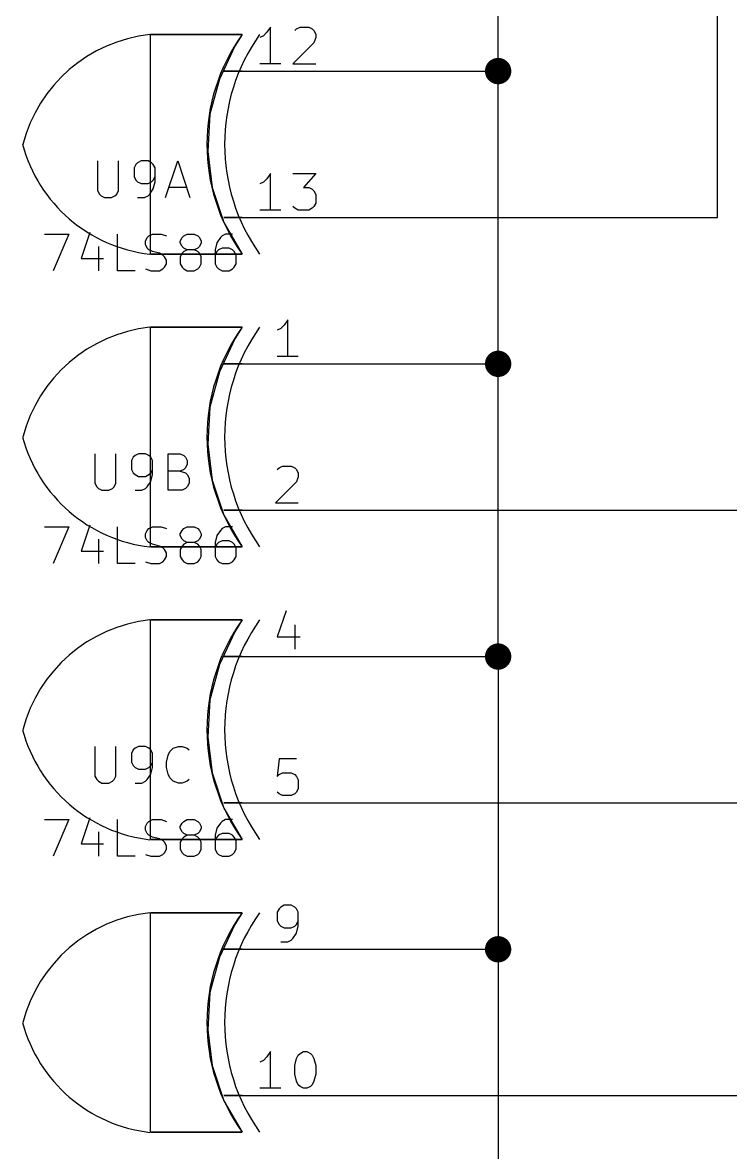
# Model space of a CAD drawing. Extents: x 0.4 to 11.3, y -7.9 to -0.4.
# Drawn here: x 8.65 to 9.617, y -4.628 to -3.084 of the extents above; entities that cross this region are included whole.
import ezdxf

# ---------------------------------------------------------------- set-up
doc = ezdxf.new("R2010")
doc.units = 0
doc.header["$MEASUREMENT"] = 0
for name, color, linetype in [('CYAN2', 4, 'CONTINUOUS'), ('GREEN3', 91, 'CONTINUOUS'), ('LYELLOW', 51, 'CONTINUOUS'), ('RED2', 1, 'CONTINUOUS'), ('RED3', 11, 'CONTINUOUS')]:
    doc.layers.add(name, color=color, linetype=linetype)

msp = doc.modelspace()

# ---------------------------------------------------------------- linework, layer by layer
at = {"layer": 'CYAN2', "linetype": 'CONTINUOUS'}
for p, q in [((8.7525, -3.2728), (8.7525, -3.3133)), ((8.7525, -3.2728), (8.7525, -3.3133)), ((8.781, -3.3133), (8.781, -3.2728)), ((8.781, -3.3133), (8.781, -3.2728)), ((8.812, -3.2728), (8.8072, -3.2752)), ((8.812, -3.2728), (8.8072, -3.2752)), ((8.8215, -3.2728), (8.812, -3.2728)), ((8.8215, -3.2728), (8.812, -3.2728)), ((8.8263, -3.2752), (8.8215, -3.2728)), ((8.8263, -3.2752), (8.8215, -3.2728)), ((8.8453, -3.3228), (8.862, -3.2728)), ((8.8453, -3.3228), (8.862, -3.2728)), ((8.862, -3.2728), (8.8787, -3.3228)), ((8.862, -3.2728), (8.8787, -3.3228)), ((8.8049, -3.2776), (8.8025, -3.2823)), ((8.8049, -3.2776), (8.8025, -3.2823)), ((8.8025, -3.2823), (8.8025, -3.2942)), ((8.8025, -3.2823), (8.8025, -3.2942)), ((8.8072, -3.2752), (8.8049, -3.2776)), ((8.8072, -3.2752), (8.8049, -3.2776)), ((8.8287, -3.2776), (8.8263, -3.2752)), ((8.8287, -3.2776), (8.8263, -3.2752)), ((8.831, -3.2823), (8.8287, -3.2776)), ((8.831, -3.2823), (8.8287, -3.2776)), ((8.831, -3.3014), (8.831, -3.2823)), ((8.831, -3.3014), (8.831, -3.2823)), ((8.8025, -3.2942), (8.8049, -3.299)), ((8.8025, -3.2942), (8.8049, -3.299)), ((8.8049, -3.299), (8.8072, -3.3014)), ((8.8049, -3.299), (8.8072, -3.3014)), ((8.8072, -3.3014), (8.812, -3.3038)), ((8.8072, -3.3014), (8.812, -3.3038)), ((8.812, -3.3038), (8.8215, -3.3038)), ((8.812, -3.3038), (8.8215, -3.3038)), ((8.8215, -3.3038), (8.8263, -3.3014)), ((8.8215, -3.3038), (8.8263, -3.3014)), ((8.8263, -3.3014), (8.8287, -3.299)), ((8.8263, -3.3014), (8.8287, -3.299)), ((8.8287, -3.299), (8.831, -3.2942)), ((8.8287, -3.299), (8.831, -3.2942)), ((8.8287, -3.3109), (8.831, -3.3014)), ((8.8287, -3.3109), (8.831, -3.3014)), ((8.7525, -3.3133), (8.7549, -3.318)), ((8.7525, -3.3133), (8.7549, -3.318)), ((8.7549, -3.318), (8.7572, -3.3204)), ((8.7549, -3.318), (8.7572, -3.3204)), ((8.7763, -3.3204), (8.7787, -3.318)), ((8.7763, -3.3204), (8.7787, -3.318)), ((8.7787, -3.318), (8.781, -3.3133)), ((8.7787, -3.318), (8.781, -3.3133)), ((8.8215, -3.3204), (8.8239, -3.318)), ((8.8215, -3.3204), (8.8239, -3.318)), ((8.8239, -3.318), (8.8287, -3.3109)), ((8.8239, -3.318), (8.8287, -3.3109)), ((8.8501, -3.3085), (8.8739, -3.3085)), ((8.8501, -3.3085), (8.8739, -3.3085)), ((8.7572, -3.3204), (8.762, -3.3228)), ((8.7572, -3.3204), (8.762, -3.3228)), ((8.762, -3.3228), (8.7715, -3.3228)), ((8.762, -3.3228), (8.7715, -3.3228)), ((8.7715, -3.3228), (8.7763, -3.3204)), ((8.7715, -3.3228), (8.7763, -3.3204)), ((8.8072, -3.3228), (8.8168, -3.3228)), ((8.8072, -3.3228), (8.8168, -3.3228)), ((8.8168, -3.3228), (8.8215, -3.3204)), ((8.8168, -3.3228), (8.8215, -3.3204)), ((8.6799, -3.3728), (8.7132, -3.3728)), ((8.6799, -3.3728), (8.7132, -3.3728)), ((8.7132, -3.3728), (8.6918, -3.4228)), ((8.7132, -3.3728), (8.6918, -3.4228)), ((8.7418, -3.3704), (8.7299, -3.4061)), ((8.7418, -3.3704), (8.7299, -3.4061)), ((8.7799, -3.4228), (8.7799, -3.3728)), ((8.7799, -3.4228), (8.7799, -3.3728)), ((8.818, -3.3823), (8.8203, -3.3776)), ((8.818, -3.3823), (8.8203, -3.3776)), ((8.8203, -3.3776), (8.8227, -3.3752)), ((8.8203, -3.3776), (8.8227, -3.3752)), ((8.8227, -3.3752), (8.8275, -3.3728)), ((8.8227, -3.3752), (8.8275, -3.3728)), ((8.8275, -3.3728), (8.8394, -3.3728)), ((8.8275, -3.3728), (8.8394, -3.3728)), ((8.8394, -3.3728), (8.8465, -3.3752)), ((8.8394, -3.3728), (8.8465, -3.3752)), ((8.8656, -3.3823), (8.8679, -3.3776)), ((8.8656, -3.3823), (8.8679, -3.3776)), ((8.8679, -3.3776), (8.8703, -3.3752)), ((8.8679, -3.3776), (8.8703, -3.3752)), ((8.8703, -3.3752), (8.8751, -3.3728)), ((8.8703, -3.3752), (8.8751, -3.3728)), ((8.8751, -3.3728), (8.8846, -3.3728)), ((8.8751, -3.3728), (8.8846, -3.3728)), ((8.8846, -3.3728), (8.8894, -3.3752)), ((8.8846, -3.3728), (8.8894, -3.3752)), ((8.8894, -3.3752), (8.8918, -3.3776)), ((8.8894, -3.3752), (8.8918, -3.3776)), ((8.8918, -3.3776), (8.8941, -3.3823)), ((8.8918, -3.3776), (8.8941, -3.3823)), ((8.9203, -3.3776), (8.9156, -3.3847)), ((8.9203, -3.3776), (8.9156, -3.3847)), ((8.9227, -3.3752), (8.9203, -3.3776)), ((8.9227, -3.3752), (8.9203, -3.3776)), ((8.9275, -3.3728), (8.9227, -3.3752)), ((8.9275, -3.3728), (8.9227, -3.3752)), ((8.937, -3.3728), (8.9275, -3.3728)), ((8.937, -3.3728), (8.9275, -3.3728)), ((8.7537, -3.3895), (8.7537, -3.4228)), ((8.7537, -3.3895), (8.7537, -3.4228)), ((8.818, -3.3871), (8.818, -3.3823)), ((8.818, -3.3871), (8.818, -3.3823)), ((8.8203, -3.3919), (8.818, -3.3871)), ((8.8203, -3.3919), (8.818, -3.3871)), ((8.8227, -3.3942), (8.8203, -3.3919)), ((8.8227, -3.3942), (8.8203, -3.3919)), ((8.8275, -3.3966), (8.8227, -3.3942)), ((8.8275, -3.3966), (8.8227, -3.3942)), ((8.8656, -3.3847), (8.8656, -3.3823)), ((8.8656, -3.3847), (8.8656, -3.3823)), ((8.8679, -3.3895), (8.8656, -3.3847)), ((8.8679, -3.3895), (8.8656, -3.3847)), ((8.8703, -3.3919), (8.8679, -3.3895)), ((8.8703, -3.3919), (8.8679, -3.3895)), ((8.8751, -3.3942), (8.8703, -3.3919)), ((8.8751, -3.3942), (8.8703, -3.3919)), ((8.8751, -3.3942), (8.8703, -3.3966)), ((8.8751, -3.3942), (8.8703, -3.3966)), ((8.8846, -3.3942), (8.8751, -3.3942)), ((8.8846, -3.3942), (8.8751, -3.3942)), ((8.8894, -3.3919), (8.8846, -3.3942)), ((8.8894, -3.3919), (8.8846, -3.3942)), ((8.8894, -3.3966), (8.8846, -3.3942)), ((8.8894, -3.3966), (8.8846, -3.3942)), ((8.8918, -3.3895), (8.8894, -3.3919)), ((8.8918, -3.3895), (8.8894, -3.3919)), ((8.8941, -3.3847), (8.8918, -3.3895)), ((8.8941, -3.3847), (8.8918, -3.3895)), ((8.8941, -3.3823), (8.8941, -3.3847)), ((8.8941, -3.3823), (8.8941, -3.3847)), ((8.9156, -3.3847), (8.9132, -3.3942)), ((8.9156, -3.3847), (8.9132, -3.3942)), ((8.9132, -3.3942), (8.9132, -3.4133)), ((8.9132, -3.3942), (8.9132, -3.4133)), ((8.9179, -3.3942), (8.9156, -3.3966)), ((8.9179, -3.3942), (8.9156, -3.3966)), ((8.9227, -3.3919), (8.9179, -3.3942)), ((8.9227, -3.3919), (8.9179, -3.3942)), ((8.9322, -3.3919), (8.9227, -3.3919)), ((8.9322, -3.3919), (8.9227, -3.3919)), ((8.937, -3.3942), (8.9322, -3.3919)), ((8.937, -3.3942), (8.9322, -3.3919)), ((8.9394, -3.3966), (8.937, -3.3942)), ((8.9394, -3.3966), (8.937, -3.3942)), ((8.7299, -3.4061), (8.7608, -3.4061)), ((8.7299, -3.4061), (8.7608, -3.4061)), ((8.837, -3.399), (8.8275, -3.3966)), ((8.837, -3.399), (8.8275, -3.3966)), ((8.8418, -3.4014), (8.837, -3.399)), ((8.8418, -3.4014), (8.837, -3.399)), ((8.8441, -3.4038), (8.8418, -3.4014)), ((8.8441, -3.4038), (8.8418, -3.4014)), ((8.8465, -3.4085), (8.8441, -3.4038)), ((8.8465, -3.4085), (8.8441, -3.4038)), ((8.8465, -3.4133), (8.8465, -3.4085)), ((8.8465, -3.4133), (8.8465, -3.4085)), ((8.8679, -3.399), (8.8656, -3.4038)), ((8.8679, -3.399), (8.8656, -3.4038)), ((8.8656, -3.4038), (8.8656, -3.4133)), ((8.8656, -3.4038), (8.8656, -3.4133)), ((8.8703, -3.3966), (8.8679, -3.399)), ((8.8703, -3.3966), (8.8679, -3.399)), ((8.8918, -3.399), (8.8894, -3.3966)), ((8.8918, -3.399), (8.8894, -3.3966)), ((8.8941, -3.4038), (8.8918, -3.399)), ((8.8941, -3.4038), (8.8918, -3.399)), ((8.8941, -3.4133), (8.8941, -3.4038)), ((8.8941, -3.4133), (8.8941, -3.4038)), ((8.9156, -3.3966), (8.9132, -3.4014)), ((8.9156, -3.3966), (8.9132, -3.4014)), ((8.9418, -3.4014), (8.9394, -3.3966)), ((8.9418, -3.4014), (8.9394, -3.3966)), ((8.9418, -3.4133), (8.9418, -3.4014)), ((8.9418, -3.4133), (8.9418, -3.4014)), ((8.8037, -3.4228), (8.7799, -3.4228)), ((8.8037, -3.4228), (8.7799, -3.4228)), ((8.818, -3.4204), (8.8251, -3.4228)), ((8.818, -3.4204), (8.8251, -3.4228)), ((8.8251, -3.4228), (8.837, -3.4228)), ((8.8251, -3.4228), (8.837, -3.4228)), ((8.837, -3.4228), (8.8418, -3.4204)), ((8.837, -3.4228), (8.8418, -3.4204)), ((8.8418, -3.4204), (8.8441, -3.418)), ((8.8418, -3.4204), (8.8441, -3.418)), ((8.8441, -3.418), (8.8465, -3.4133)), ((8.8441, -3.418), (8.8465, -3.4133)), ((8.8656, -3.4133), (8.8679, -3.418)), ((8.8656, -3.4133), (8.8679, -3.418)), ((8.8679, -3.418), (8.8703, -3.4204)), ((8.8679, -3.418), (8.8703, -3.4204)), ((8.8703, -3.4204), (8.8751, -3.4228)), ((8.8703, -3.4204), (8.8751, -3.4228)), ((8.8751, -3.4228), (8.8846, -3.4228)), ((8.8751, -3.4228), (8.8846, -3.4228)), ((8.8846, -3.4228), (8.8894, -3.4204)), ((8.8846, -3.4228), (8.8894, -3.4204)), ((8.8894, -3.4204), (8.8918, -3.418)), ((8.8894, -3.4204), (8.8918, -3.418)), ((8.8918, -3.418), (8.8941, -3.4133)), ((8.8918, -3.418), (8.8941, -3.4133)), ((8.9132, -3.4133), (8.9156, -3.418)), ((8.9132, -3.4133), (8.9156, -3.418)), ((8.9156, -3.418), (8.9179, -3.4204)), ((8.9156, -3.418), (8.9179, -3.4204)), ((8.9179, -3.4204), (8.9227, -3.4228)), ((8.9179, -3.4204), (8.9227, -3.4228)), ((8.9227, -3.4228), (8.9322, -3.4228)), ((8.9227, -3.4228), (8.9322, -3.4228)), ((8.9322, -3.4228), (8.937, -3.4204)), ((8.9322, -3.4228), (8.937, -3.4204)), ((8.937, -3.4204), (8.9394, -3.418)), ((8.937, -3.4204), (8.9394, -3.418)), ((8.9394, -3.418), (8.9418, -3.4133)), ((8.9394, -3.418), (8.9418, -3.4133)), ((8.7489, -3.6728), (8.7489, -3.7133)), ((8.7489, -3.6728), (8.7489, -3.7133)), ((8.7775, -3.7133), (8.7775, -3.6728)), ((8.7775, -3.7133), (8.7775, -3.6728)), ((8.8084, -3.6728), (8.8037, -3.6752)), ((8.8084, -3.6728), (8.8037, -3.6752)), ((8.818, -3.6728), (8.8084, -3.6728)), ((8.818, -3.6728), (8.8084, -3.6728)), ((8.8227, -3.6752), (8.818, -3.6728)), ((8.8227, -3.6752), (8.818, -3.6728)), ((8.8489, -3.7228), (8.8489, -3.6728)), ((8.8489, -3.6728), (8.8656, -3.6728)), ((8.8489, -3.7228), (8.8489, -3.6728)), ((8.8489, -3.6728), (8.8656, -3.6728)), ((8.8656, -3.6728), (8.8703, -3.6752)), ((8.8656, -3.6728), (8.8703, -3.6752)), ((8.8013, -3.6776), (8.7989, -3.6823)), ((8.8013, -3.6776), (8.7989, -3.6823)), ((8.7989, -3.6823), (8.7989, -3.6942)), ((8.7989, -3.6823), (8.7989, -3.6942)), ((8.8037, -3.6752), (8.8013, -3.6776)), ((8.8037, -3.6752), (8.8013, -3.6776)), ((8.8251, -3.6776), (8.8227, -3.6752)), ((8.8251, -3.6776), (8.8227, -3.6752)), ((8.8275, -3.6823), (8.8251, -3.6776)), ((8.8275, -3.6823), (8.8251, -3.6776)), ((8.8275, -3.7014), (8.8275, -3.6823)), ((8.8275, -3.7014), (8.8275, -3.6823)), ((8.8703, -3.6752), (8.8727, -3.6776)), ((8.8703, -3.6752), (8.8727, -3.6776)), ((8.8727, -3.6776), (8.8751, -3.6823)), ((8.8727, -3.6776), (8.8751, -3.6823)), ((8.8751, -3.6871), (8.8727, -3.6919)), ((8.8751, -3.6871), (8.8727, -3.6919)), ((8.8751, -3.6823), (8.8751, -3.6871)), ((8.8751, -3.6823), (8.8751, -3.6871)), ((8.7989, -3.6942), (8.8013, -3.699)), ((8.7989, -3.6942), (8.8013, -3.699)), ((8.8013, -3.699), (8.8037, -3.7014)), ((8.8013, -3.699), (8.8037, -3.7014)), ((8.8037, -3.7014), (8.8084, -3.7038)), ((8.8037, -3.7014), (8.8084, -3.7038)), ((8.8084, -3.7038), (8.818, -3.7038)), ((8.8084, -3.7038), (8.818, -3.7038)), ((8.818, -3.7038), (8.8227, -3.7014)), ((8.818, -3.7038), (8.8227, -3.7014)), ((8.8227, -3.7014), (8.8251, -3.699)), ((8.8227, -3.7014), (8.8251, -3.699)), ((8.8251, -3.699), (8.8275, -3.6942)), ((8.8251, -3.699), (8.8275, -3.6942)), ((8.8251, -3.7109), (8.8275, -3.7014)), ((8.8251, -3.7109), (8.8275, -3.7014)), ((8.8656, -3.6966), (8.8489, -3.6966)), ((8.8656, -3.6966), (8.8489, -3.6966)), ((8.8703, -3.6942), (8.8656, -3.6966)), ((8.8703, -3.6942), (8.8656, -3.6966)), ((8.8656, -3.6966), (8.8727, -3.699)), ((8.8656, -3.6966), (8.8727, -3.699)), ((8.8727, -3.6919), (8.8703, -3.6942)), ((8.8727, -3.6919), (8.8703, -3.6942)), ((8.8727, -3.699), (8.8751, -3.7014)), ((8.8727, -3.699), (8.8751, -3.7014)), ((8.8751, -3.7014), (8.8775, -3.7061)), ((8.8751, -3.7014), (8.8775, -3.7061)), ((8.7489, -3.7133), (8.7513, -3.718)), ((8.7489, -3.7133), (8.7513, -3.718)), ((8.7513, -3.718), (8.7537, -3.7204)), ((8.7513, -3.718), (8.7537, -3.7204)), ((8.7537, -3.7204), (8.7584, -3.7228)), ((8.7537, -3.7204), (8.7584, -3.7228)), ((8.7679, -3.7228), (8.7727, -3.7204)), ((8.7679, -3.7228), (8.7727, -3.7204)), ((8.7727, -3.7204), (8.7751, -3.718)), ((8.7727, -3.7204), (8.7751, -3.718)), ((8.7751, -3.718), (8.7775, -3.7133)), ((8.7751, -3.718), (8.7775, -3.7133)), ((8.8132, -3.7228), (8.818, -3.7204)), ((8.8132, -3.7228), (8.818, -3.7204)), ((8.818, -3.7204), (8.8203, -3.718)), ((8.818, -3.7204), (8.8203, -3.718)), ((8.8203, -3.718), (8.8251, -3.7109)), ((8.8203, -3.718), (8.8251, -3.7109)), ((8.8727, -3.7204), (8.8679, -3.7228)), ((8.8727, -3.7204), (8.8679, -3.7228)), ((8.8751, -3.718), (8.8727, -3.7204)), ((8.8751, -3.718), (8.8727, -3.7204)), ((8.8775, -3.7133), (8.8751, -3.718)), ((8.8775, -3.7133), (8.8751, -3.718)), ((8.8775, -3.7061), (8.8775, -3.7133)), ((8.8775, -3.7061), (8.8775, -3.7133)), ((8.7584, -3.7228), (8.7679, -3.7228)), ((8.7584, -3.7228), (8.7679, -3.7228)), ((8.8037, -3.7228), (8.8132, -3.7228)), ((8.8037, -3.7228), (8.8132, -3.7228)), ((8.8679, -3.7228), (8.8489, -3.7228)), ((8.8679, -3.7228), (8.8489, -3.7228)), ((8.6799, -3.7728), (8.7132, -3.7728)), ((8.6799, -3.7728), (8.7132, -3.7728)), ((8.7132, -3.7728), (8.6918, -3.8228)), ((8.7132, -3.7728), (8.6918, -3.8228)), ((8.7418, -3.7704), (8.7299, -3.8061)), ((8.7418, -3.7704), (8.7299, -3.8061)), ((8.7799, -3.8228), (8.7799, -3.7728)), ((8.7799, -3.8228), (8.7799, -3.7728)), ((8.818, -3.7823), (8.8203, -3.7776)), ((8.818, -3.7823), (8.8203, -3.7776)), ((8.818, -3.7871), (8.818, -3.7823)), ((8.818, -3.7871), (8.818, -3.7823)), ((8.8203, -3.7776), (8.8227, -3.7752)), ((8.8203, -3.7776), (8.8227, -3.7752)), ((8.8227, -3.7752), (8.8275, -3.7728)), ((8.8227, -3.7752), (8.8275, -3.7728)), ((8.8275, -3.7728), (8.8394, -3.7728)), ((8.8275, -3.7728), (8.8394, -3.7728)), ((8.8394, -3.7728), (8.8465, -3.7752)), ((8.8394, -3.7728), (8.8465, -3.7752)), ((8.8656, -3.7823), (8.8679, -3.7776)), ((8.8656, -3.7823), (8.8679, -3.7776)), ((8.8656, -3.7847), (8.8656, -3.7823)), ((8.8656, -3.7847), (8.8656, -3.7823)), ((8.8679, -3.7776), (8.8703, -3.7752)), ((8.8679, -3.7776), (8.8703, -3.7752)), ((8.8703, -3.7752), (8.8751, -3.7728)), ((8.8703, -3.7752), (8.8751, -3.7728)), ((8.8751, -3.7728), (8.8846, -3.7728)), ((8.8751, -3.7728), (8.8846, -3.7728)), ((8.8846, -3.7728), (8.8894, -3.7752)), ((8.8846, -3.7728), (8.8894, -3.7752)), ((8.8894, -3.7752), (8.8918, -3.7776)), ((8.8894, -3.7752), (8.8918, -3.7776)), ((8.8918, -3.7776), (8.8941, -3.7823)), ((8.8918, -3.7776), (8.8941, -3.7823)), ((8.8941, -3.7823), (8.8941, -3.7847)), ((8.8941, -3.7823), (8.8941, -3.7847)), ((8.9203, -3.7776), (8.9156, -3.7847)), ((8.9203, -3.7776), (8.9156, -3.7847)), ((8.9227, -3.7752), (8.9203, -3.7776)), ((8.9227, -3.7752), (8.9203, -3.7776)), ((8.9275, -3.7728), (8.9227, -3.7752)), ((8.9275, -3.7728), (8.9227, -3.7752)), ((8.937, -3.7728), (8.9275, -3.7728)), ((8.937, -3.7728), (8.9275, -3.7728)), ((8.7537, -3.7895), (8.7537, -3.8228)), ((8.7537, -3.7895), (8.7537, -3.8228)), ((8.8203, -3.7919), (8.818, -3.7871)), ((8.8203, -3.7919), (8.818, -3.7871)), ((8.8227, -3.7942), (8.8203, -3.7919)), ((8.8227, -3.7942), (8.8203, -3.7919)), ((8.8275, -3.7966), (8.8227, -3.7942)), ((8.8275, -3.7966), (8.8227, -3.7942)), ((8.837, -3.799), (8.8275, -3.7966)), ((8.837, -3.799), (8.8275, -3.7966)), ((8.8679, -3.7895), (8.8656, -3.7847)), ((8.8679, -3.7895), (8.8656, -3.7847)), ((8.8703, -3.7919), (8.8679, -3.7895)), ((8.8703, -3.7919), (8.8679, -3.7895)), ((8.8703, -3.7966), (8.8679, -3.799)), ((8.8703, -3.7966), (8.8679, -3.799)), ((8.8751, -3.7942), (8.8703, -3.7919)), ((8.8751, -3.7942), (8.8703, -3.7919)), ((8.8751, -3.7942), (8.8703, -3.7966)), ((8.8751, -3.7942), (8.8703, -3.7966)), ((8.8846, -3.7942), (8.8751, -3.7942)), ((8.8846, -3.7942), (8.8751, -3.7942)), ((8.8894, -3.7919), (8.8846, -3.7942)), ((8.8894, -3.7919), (8.8846, -3.7942)), ((8.8894, -3.7966), (8.8846, -3.7942)), ((8.8894, -3.7966), (8.8846, -3.7942)), ((8.8918, -3.7895), (8.8894, -3.7919)), ((8.8918, -3.7895), (8.8894, -3.7919)), ((8.8918, -3.799), (8.8894, -3.7966)), ((8.8918, -3.799), (8.8894, -3.7966)), ((8.8941, -3.7847), (8.8918, -3.7895)), ((8.8941, -3.7847), (8.8918, -3.7895)), ((8.9156, -3.7847), (8.9132, -3.7942)), ((8.9156, -3.7847), (8.9132, -3.7942)), ((8.9132, -3.7942), (8.9132, -3.8133)), ((8.9132, -3.7942), (8.9132, -3.8133)), ((8.9156, -3.7966), (8.9132, -3.8014)), ((8.9156, -3.7966), (8.9132, -3.8014)), ((8.9179, -3.7942), (8.9156, -3.7966)), ((8.9179, -3.7942), (8.9156, -3.7966)), ((8.9227, -3.7919), (8.9179, -3.7942)), ((8.9227, -3.7919), (8.9179, -3.7942)), ((8.9322, -3.7919), (8.9227, -3.7919)), ((8.9322, -3.7919), (8.9227, -3.7919)), ((8.937, -3.7942), (8.9322, -3.7919)), ((8.937, -3.7942), (8.9322, -3.7919)), ((8.9394, -3.7966), (8.937, -3.7942)), ((8.9394, -3.7966), (8.937, -3.7942)), ((8.9418, -3.8014), (8.9394, -3.7966)), ((8.9418, -3.8014), (8.9394, -3.7966)), ((8.7299, -3.8061), (8.7608, -3.8061)), ((8.7299, -3.8061), (8.7608, -3.8061)), ((8.8418, -3.8014), (8.837, -3.799)), ((8.8418, -3.8014), (8.837, -3.799)), ((8.8441, -3.8038), (8.8418, -3.8014)), ((8.8441, -3.8038), (8.8418, -3.8014)), ((8.8465, -3.8085), (8.8441, -3.8038)), ((8.8465, -3.8085), (8.8441, -3.8038)), ((8.8441, -3.818), (8.8465, -3.8133)), ((8.8441, -3.818), (8.8465, -3.8133)), ((8.8465, -3.8133), (8.8465, -3.8085)), ((8.8465, -3.8133), (8.8465, -3.8085)), ((8.8679, -3.799), (8.8656, -3.8038)), ((8.8679, -3.799), (8.8656, -3.8038)), ((8.8656, -3.8038), (8.8656, -3.8133)), ((8.8656, -3.8038), (8.8656, -3.8133)), ((8.8656, -3.8133), (8.8679, -3.818)), ((8.8656, -3.8133), (8.8679, -3.818)), ((8.8941, -3.8038), (8.8918, -3.799)), ((8.8941, -3.8038), (8.8918, -3.799)), ((8.8918, -3.818), (8.8941, -3.8133)), ((8.8918, -3.818), (8.8941, -3.8133)), ((8.8941, -3.8133), (8.8941, -3.8038)), ((8.8941, -3.8133), (8.8941, -3.8038)), ((8.9132, -3.8133), (8.9156, -3.818)), ((8.9132, -3.8133), (8.9156, -3.818)), ((8.9394, -3.818), (8.9418, -3.8133)), ((8.9394, -3.818), (8.9418, -3.8133)), ((8.9418, -3.8133), (8.9418, -3.8014)), ((8.9418, -3.8133), (8.9418, -3.8014)), ((8.8037, -3.8228), (8.7799, -3.8228)), ((8.8037, -3.8228), (8.7799, -3.8228)), ((8.818, -3.8204), (8.8251, -3.8228)), ((8.818, -3.8204), (8.8251, -3.8228)), ((8.8251, -3.8228), (8.837, -3.8228)), ((8.8251, -3.8228), (8.837, -3.8228)), ((8.837, -3.8228), (8.8418, -3.8204)), ((8.837, -3.8228), (8.8418, -3.8204)), ((8.8418, -3.8204), (8.8441, -3.818)), ((8.8418, -3.8204), (8.8441, -3.818)), ((8.8679, -3.818), (8.8703, -3.8204)), ((8.8679, -3.818), (8.8703, -3.8204)), ((8.8703, -3.8204), (8.8751, -3.8228)), ((8.8703, -3.8204), (8.8751, -3.8228)), ((8.8751, -3.8228), (8.8846, -3.8228)), ((8.8751, -3.8228), (8.8846, -3.8228)), ((8.8846, -3.8228), (8.8894, -3.8204)), ((8.8846, -3.8228), (8.8894, -3.8204)), ((8.8894, -3.8204), (8.8918, -3.818)), ((8.8894, -3.8204), (8.8918, -3.818)), ((8.9156, -3.818), (8.9179, -3.8204)), ((8.9156, -3.818), (8.9179, -3.8204)), ((8.9179, -3.8204), (8.9227, -3.8228)), ((8.9179, -3.8204), (8.9227, -3.8228)), ((8.9227, -3.8228), (8.9322, -3.8228)), ((8.9227, -3.8228), (8.9322, -3.8228)), ((8.9322, -3.8228), (8.937, -3.8204)), ((8.9322, -3.8228), (8.937, -3.8204)), ((8.937, -3.8204), (8.9394, -3.818)), ((8.937, -3.8204), (8.9394, -3.818)), ((8.7489, -4.0728), (8.7489, -4.1133)), ((8.7489, -4.0728), (8.7489, -4.1133)), ((8.7775, -4.1133), (8.7775, -4.0728)), ((8.7775, -4.1133), (8.7775, -4.0728)), ((8.8037, -4.0752), (8.8013, -4.0776)), ((8.8037, -4.0752), (8.8013, -4.0776)), ((8.8084, -4.0728), (8.8037, -4.0752)), ((8.8084, -4.0728), (8.8037, -4.0752)), ((8.818, -4.0728), (8.8084, -4.0728)), ((8.818, -4.0728), (8.8084, -4.0728)), ((8.8227, -4.0752), (8.818, -4.0728)), ((8.8227, -4.0752), (8.818, -4.0728)), ((8.8251, -4.0776), (8.8227, -4.0752)), ((8.8251, -4.0776), (8.8227, -4.0752)), ((8.8513, -4.0799), (8.856, -4.0752)), ((8.8513, -4.0799), (8.856, -4.0752)), ((8.856, -4.0752), (8.8632, -4.0728)), ((8.856, -4.0752), (8.8632, -4.0728)), ((8.8632, -4.0728), (8.8679, -4.0728)), ((8.8632, -4.0728), (8.8679, -4.0728)), ((8.8679, -4.0728), (8.8751, -4.0752)), ((8.8679, -4.0728), (8.8751, -4.0752)), ((8.8751, -4.0752), (8.8775, -4.0776)), ((8.8751, -4.0752), (8.8775, -4.0776)), ((8.8013, -4.0776), (8.7989, -4.0823)), ((8.8013, -4.0776), (8.7989, -4.0823)), ((8.7989, -4.0823), (8.7989, -4.0942)), ((8.7989, -4.0823), (8.7989, -4.0942)), ((8.8275, -4.0823), (8.8251, -4.0776)), ((8.8275, -4.0823), (8.8251, -4.0776)), ((8.8275, -4.1014), (8.8275, -4.0823)), ((8.8275, -4.1014), (8.8275, -4.0823)), ((8.8465, -4.0942), (8.8489, -4.0847)), ((8.8465, -4.0942), (8.8489, -4.0847)), ((8.8489, -4.0847), (8.8513, -4.0799)), ((8.8489, -4.0847), (8.8513, -4.0799)), ((8.7989, -4.0942), (8.8013, -4.099)), ((8.7989, -4.0942), (8.8013, -4.099)), ((8.8013, -4.099), (8.8037, -4.1014)), ((8.8013, -4.099), (8.8037, -4.1014)), ((8.8037, -4.1014), (8.8084, -4.1038)), ((8.8037, -4.1014), (8.8084, -4.1038)), ((8.8084, -4.1038), (8.818, -4.1038)), ((8.8084, -4.1038), (8.818, -4.1038)), ((8.818, -4.1038), (8.8227, -4.1014)), ((8.818, -4.1038), (8.8227, -4.1014)), ((8.8227, -4.1014), (8.8251, -4.099)), ((8.8227, -4.1014), (8.8251, -4.099)), ((8.8251, -4.099), (8.8275, -4.0942)), ((8.8251, -4.099), (8.8275, -4.0942)), ((8.8251, -4.1109), (8.8275, -4.1014)), ((8.8251, -4.1109), (8.8275, -4.1014)), ((8.8465, -4.1014), (8.8465, -4.0942)), ((8.8465, -4.1014), (8.8465, -4.0942)), ((8.8489, -4.1109), (8.8465, -4.1014)), ((8.8489, -4.1109), (8.8465, -4.1014)), ((8.7489, -4.1133), (8.7513, -4.118)), ((8.7489, -4.1133), (8.7513, -4.118)), ((8.7513, -4.118), (8.7537, -4.1204)), ((8.7513, -4.118), (8.7537, -4.1204)), ((8.7537, -4.1204), (8.7584, -4.1228)), ((8.7537, -4.1204), (8.7584, -4.1228)), ((8.7679, -4.1228), (8.7727, -4.1204)), ((8.7679, -4.1228), (8.7727, -4.1204)), ((8.7727, -4.1204), (8.7751, -4.118)), ((8.7727, -4.1204), (8.7751, -4.118)), ((8.7751, -4.118), (8.7775, -4.1133)), ((8.7751, -4.118), (8.7775, -4.1133)), ((8.8132, -4.1228), (8.818, -4.1204)), ((8.8132, -4.1228), (8.818, -4.1204)), ((8.818, -4.1204), (8.8203, -4.118)), ((8.818, -4.1204), (8.8203, -4.118)), ((8.8203, -4.118), (8.8251, -4.1109)), ((8.8203, -4.118), (8.8251, -4.1109)), ((8.8513, -4.1157), (8.8489, -4.1109)), ((8.8513, -4.1157), (8.8489, -4.1109)), ((8.856, -4.1204), (8.8513, -4.1157)), ((8.856, -4.1204), (8.8513, -4.1157)), ((8.8632, -4.1228), (8.856, -4.1204)), ((8.8632, -4.1228), (8.856, -4.1204)), ((8.8751, -4.1204), (8.8679, -4.1228)), ((8.8751, -4.1204), (8.8679, -4.1228)), ((8.8775, -4.118), (8.8751, -4.1204)), ((8.8775, -4.118), (8.8751, -4.1204)), ((8.7584, -4.1228), (8.7679, -4.1228)), ((8.7584, -4.1228), (8.7679, -4.1228)), ((8.8037, -4.1228), (8.8132, -4.1228)), ((8.8037, -4.1228), (8.8132, -4.1228)), ((8.8679, -4.1228), (8.8632, -4.1228)), ((8.8679, -4.1228), (8.8632, -4.1228)), ((8.6799, -4.1728), (8.7132, -4.1728)), ((8.6799, -4.1728), (8.7132, -4.1728)), ((8.7132, -4.1728), (8.6918, -4.2228)), ((8.7132, -4.1728), (8.6918, -4.2228)), ((8.7418, -4.1704), (8.7299, -4.2061)), ((8.7418, -4.1704), (8.7299, -4.2061)), ((8.7799, -4.2228), (8.7799, -4.1728)), ((8.7799, -4.2228), (8.7799, -4.1728)), ((8.818, -4.1823), (8.8203, -4.1776)), ((8.818, -4.1823), (8.8203, -4.1776)), ((8.818, -4.1871), (8.818, -4.1823)), ((8.818, -4.1871), (8.818, -4.1823)), ((8.8203, -4.1776), (8.8227, -4.1752)), ((8.8203, -4.1776), (8.8227, -4.1752)), ((8.8227, -4.1752), (8.8275, -4.1728)), ((8.8227, -4.1752), (8.8275, -4.1728)), ((8.8275, -4.1728), (8.8394, -4.1728)), ((8.8275, -4.1728), (8.8394, -4.1728)), ((8.8394, -4.1728), (8.8465, -4.1752)), ((8.8394, -4.1728), (8.8465, -4.1752)), ((8.8656, -4.1823), (8.8679, -4.1776)), ((8.8656, -4.1823), (8.8679, -4.1776)), ((8.8656, -4.1847), (8.8656, -4.1823)), ((8.8656, -4.1847), (8.8656, -4.1823)), ((8.8679, -4.1776), (8.8703, -4.1752)), ((8.8679, -4.1776), (8.8703, -4.1752)), ((8.8703, -4.1752), (8.8751, -4.1728)), ((8.8703, -4.1752), (8.8751, -4.1728)), ((8.8751, -4.1728), (8.8846, -4.1728)), ((8.8751, -4.1728), (8.8846, -4.1728)), ((8.8846, -4.1728), (8.8894, -4.1752)), ((8.8846, -4.1728), (8.8894, -4.1752)), ((8.8894, -4.1752), (8.8918, -4.1776)), ((8.8894, -4.1752), (8.8918, -4.1776)), ((8.8918, -4.1776), (8.8941, -4.1823)), ((8.8918, -4.1776), (8.8941, -4.1823)), ((8.8941, -4.1823), (8.8941, -4.1847)), ((8.8941, -4.1823), (8.8941, -4.1847)), ((8.9203, -4.1776), (8.9156, -4.1847)), ((8.9203, -4.1776), (8.9156, -4.1847)), ((8.9227, -4.1752), (8.9203, -4.1776)), ((8.9227, -4.1752), (8.9203, -4.1776)), ((8.9275, -4.1728), (8.9227, -4.1752)), ((8.9275, -4.1728), (8.9227, -4.1752)), ((8.937, -4.1728), (8.9275, -4.1728)), ((8.937, -4.1728), (8.9275, -4.1728)), ((8.7537, -4.1895), (8.7537, -4.2228)), ((8.7537, -4.1895), (8.7537, -4.2228)), ((8.8203, -4.1919), (8.818, -4.1871)), ((8.8203, -4.1919), (8.818, -4.1871)), ((8.8227, -4.1942), (8.8203, -4.1919)), ((8.8227, -4.1942), (8.8203, -4.1919)), ((8.8275, -4.1966), (8.8227, -4.1942)), ((8.8275, -4.1966), (8.8227, -4.1942)), ((8.837, -4.199), (8.8275, -4.1966)), ((8.837, -4.199), (8.8275, -4.1966)), ((8.8418, -4.2014), (8.837, -4.199)), ((8.8418, -4.2014), (8.837, -4.199)), ((8.8679, -4.1895), (8.8656, -4.1847)), ((8.8679, -4.1895), (8.8656, -4.1847)), ((8.8679, -4.199), (8.8656, -4.2038)), ((8.8679, -4.199), (8.8656, -4.2038)), ((8.8703, -4.1919), (8.8679, -4.1895)), ((8.8703, -4.1919), (8.8679, -4.1895)), ((8.8703, -4.1966), (8.8679, -4.199)), ((8.8703, -4.1966), (8.8679, -4.199)), ((8.8751, -4.1942), (8.8703, -4.1919)), ((8.8751, -4.1942), (8.8703, -4.1919)), ((8.8751, -4.1942), (8.8703, -4.1966)), ((8.8751, -4.1942), (8.8703, -4.1966)), ((8.8846, -4.1942), (8.8751, -4.1942)), ((8.8846, -4.1942), (8.8751, -4.1942)), ((8.8894, -4.1919), (8.8846, -4.1942)), ((8.8894, -4.1919), (8.8846, -4.1942)), ((8.8894, -4.1966), (8.8846, -4.1942)), ((8.8894, -4.1966), (8.8846, -4.1942)), ((8.8918, -4.1895), (8.8894, -4.1919)), ((8.8918, -4.1895), (8.8894, -4.1919)), ((8.8918, -4.199), (8.8894, -4.1966)), ((8.8918, -4.199), (8.8894, -4.1966)), ((8.8941, -4.1847), (8.8918, -4.1895)), ((8.8941, -4.1847), (8.8918, -4.1895)), ((8.8941, -4.2038), (8.8918, -4.199)), ((8.8941, -4.2038), (8.8918, -4.199)), ((8.9156, -4.1847), (8.9132, -4.1942)), ((8.9156, -4.1847), (8.9132, -4.1942)), ((8.9132, -4.1942), (8.9132, -4.2133)), ((8.9132, -4.1942), (8.9132, -4.2133)), ((8.9156, -4.1966), (8.9132, -4.2014)), ((8.9156, -4.1966), (8.9132, -4.2014)), ((8.9179, -4.1942), (8.9156, -4.1966)), ((8.9179, -4.1942), (8.9156, -4.1966)), ((8.9227, -4.1919), (8.9179, -4.1942)), ((8.9227, -4.1919), (8.9179, -4.1942)), ((8.9322, -4.1919), (8.9227, -4.1919)), ((8.9322, -4.1919), (8.9227, -4.1919)), ((8.937, -4.1942), (8.9322, -4.1919)), ((8.937, -4.1942), (8.9322, -4.1919)), ((8.9394, -4.1966), (8.937, -4.1942)), ((8.9394, -4.1966), (8.937, -4.1942)), ((8.9418, -4.2014), (8.9394, -4.1966)), ((8.9418, -4.2014), (8.9394, -4.1966)), ((8.7299, -4.2061), (8.7608, -4.2061)), ((8.7299, -4.2061), (8.7608, -4.2061)), ((8.8441, -4.2038), (8.8418, -4.2014)), ((8.8441, -4.2038), (8.8418, -4.2014)), ((8.8465, -4.2085), (8.8441, -4.2038)), ((8.8465, -4.2085), (8.8441, -4.2038)), ((8.8441, -4.218), (8.8465, -4.2133)), ((8.8441, -4.218), (8.8465, -4.2133)), ((8.8465, -4.2133), (8.8465, -4.2085)), ((8.8465, -4.2133), (8.8465, -4.2085)), ((8.8656, -4.2038), (8.8656, -4.2133)), ((8.8656, -4.2038), (8.8656, -4.2133)), ((8.8656, -4.2133), (8.8679, -4.218)), ((8.8656, -4.2133), (8.8679, -4.218)), ((8.8918, -4.218), (8.8941, -4.2133)), ((8.8918, -4.218), (8.8941, -4.2133)), ((8.8941, -4.2133), (8.8941, -4.2038)), ((8.8941, -4.2133), (8.8941, -4.2038)), ((8.9132, -4.2133), (8.9156, -4.218)), ((8.9132, -4.2133), (8.9156, -4.218)), ((8.9394, -4.218), (8.9418, -4.2133)), ((8.9394, -4.218), (8.9418, -4.2133)), ((8.9418, -4.2133), (8.9418, -4.2014)), ((8.9418, -4.2133), (8.9418, -4.2014)), ((8.8037, -4.2228), (8.7799, -4.2228)), ((8.8037, -4.2228), (8.7799, -4.2228)), ((8.818, -4.2204), (8.8251, -4.2228)), ((8.818, -4.2204), (8.8251, -4.2228)), ((8.8251, -4.2228), (8.837, -4.2228)), ((8.8251, -4.2228), (8.837, -4.2228)), ((8.837, -4.2228), (8.8418, -4.2204)), ((8.837, -4.2228), (8.8418, -4.2204)), ((8.8418, -4.2204), (8.8441, -4.218)), ((8.8418, -4.2204), (8.8441, -4.218)), ((8.8679, -4.218), (8.8703, -4.2204)), ((8.8679, -4.218), (8.8703, -4.2204)), ((8.8703, -4.2204), (8.8751, -4.2228)), ((8.8703, -4.2204), (8.8751, -4.2228)), ((8.8751, -4.2228), (8.8846, -4.2228)), ((8.8751, -4.2228), (8.8846, -4.2228)), ((8.8846, -4.2228), (8.8894, -4.2204)), ((8.8846, -4.2228), (8.8894, -4.2204)), ((8.8894, -4.2204), (8.8918, -4.218)), ((8.8894, -4.2204), (8.8918, -4.218)), ((8.9156, -4.218), (8.9179, -4.2204)), ((8.9156, -4.218), (8.9179, -4.2204)), ((8.9179, -4.2204), (8.9227, -4.2228)), ((8.9179, -4.2204), (8.9227, -4.2228)), ((8.9227, -4.2228), (8.9322, -4.2228)), ((8.9227, -4.2228), (8.9322, -4.2228)), ((8.9322, -4.2228), (8.937, -4.2204)), ((8.9322, -4.2228), (8.937, -4.2204)), ((8.937, -4.2204), (8.9394, -4.218)), ((8.937, -4.2204), (8.9394, -4.218))]:
    msp.add_line(p, q, dxfattribs=at)
at = {"layer": 'GREEN3', "linetype": 'CONTINUOUS'}
for p, q in [((9.3, -3.15), (9.3, -2.75)), ((9.6, -3.35), (9.6, -3.05)), ((9.1, -3.15), (9.3, -3.15)), ((9.3, -3.55), (9.3, -3.15)), ((9.1, -3.35), (9.6, -3.35)), ((9.1, -3.55), (9.3, -3.55)), ((9.3, -3.95), (9.3, -3.55)), ((9.1, -3.75), (9.65, -3.75)), ((9.1, -3.95), (9.3, -3.95)), ((9.3, -3.95), (9.3, -4.35)), ((9.1, -4.15), (9.75, -4.15)), ((9.1, -4.35), (9.3, -4.35)), ((9.3, -4.35), (9.3, -6.4)), ((9.1, -4.55), (9.9, -4.55))]:
    msp.add_line(p, q, dxfattribs=at)
at = {"layer": 'GREEN3', "const_width": 0.018}
for points in [[(9.291, -3.15, 1), (9.309, -3.15, 1)], [(9.291, -3.55, 1), (9.309, -3.55, 1)], [(9.291, -3.95, 1), (9.309, -3.95, 1)], [(9.291, -4.35, 1), (9.309, -4.35, 1)]]:
    msp.add_lwpolyline(points, format="xyb", close=True, dxfattribs=at)
at = {"layer": 'LYELLOW', "linetype": 'CONTINUOUS'}
for p, q in [((8.95, -3.1), (8.825, -3.1)), ((8.825, -3.1), (8.95, -3.1)), ((8.825, -3.1), (8.95, -3.1)), ((8.825, -3.4), (8.825, -3.1)), ((8.95, -3.1), (8.94, -3.116)), ((8.94, -3.116), (8.919, -3.161)), ((8.919, -3.161), (8.906, -3.209)), ((8.906, -3.209), (8.903, -3.26)), ((8.903, -3.26), (8.909, -3.309)), ((8.909, -3.309), (8.925, -3.357)), ((8.925, -3.357), (8.95, -3.4)), ((8.95, -3.4), (8.825, -3.4)), ((8.825, -3.4), (8.95, -3.4)), ((8.95, -3.4), (8.825, -3.4)), ((8.95, -3.5), (8.825, -3.5)), ((8.825, -3.5), (8.95, -3.5)), ((8.825, -3.5), (8.95, -3.5)), ((8.825, -3.8), (8.825, -3.5)), ((8.95, -3.5), (8.94, -3.516)), ((8.94, -3.516), (8.919, -3.561)), ((8.919, -3.561), (8.906, -3.609)), ((8.906, -3.609), (8.903, -3.66)), ((8.903, -3.66), (8.909, -3.709)), ((8.909, -3.709), (8.925, -3.757)), ((8.925, -3.757), (8.95, -3.8)), ((8.95, -3.8), (8.825, -3.8)), ((8.825, -3.8), (8.95, -3.8)), ((8.95, -3.8), (8.825, -3.8)), ((8.95, -3.9), (8.825, -3.9)), ((8.825, -3.9), (8.95, -3.9)), ((8.825, -3.9), (8.95, -3.9)), ((8.825, -4.2), (8.825, -3.9)), ((8.95, -3.9), (8.94, -3.916)), ((8.94, -3.916), (8.919, -3.961)), ((8.919, -3.961), (8.906, -4.009)), ((8.906, -4.009), (8.903, -4.06)), ((8.903, -4.06), (8.909, -4.109)), ((8.909, -4.109), (8.925, -4.157)), ((8.925, -4.157), (8.95, -4.2)), ((8.95, -4.2), (8.825, -4.2)), ((8.825, -4.2), (8.95, -4.2)), ((8.95, -4.2), (8.825, -4.2)), ((8.95, -4.3), (8.825, -4.3)), ((8.825, -4.3), (8.95, -4.3)), ((8.825, -4.3), (8.95, -4.3)), ((8.825, -4.6), (8.825, -4.3)), ((8.95, -4.3), (8.94, -4.316)), ((8.94, -4.316), (8.919, -4.361)), ((8.919, -4.361), (8.906, -4.409)), ((8.906, -4.409), (8.903, -4.46)), ((8.903, -4.46), (8.909, -4.509)), ((8.909, -4.509), (8.925, -4.557)), ((8.925, -4.557), (8.95, -4.6)), ((8.95, -4.6), (8.825, -4.6)), ((8.825, -4.6), (8.95, -4.6)), ((8.95, -4.6), (8.825, -4.6))]:
    msp.add_line(p, q, dxfattribs=at)
at = {"layer": 'LYELLOW'}
for centre, radius, start, end in [((8.8461, -3.3012), 0.2024, 96.2585, 165.3698), ((8.8476, -3.1969), 0.2047, -164.9479, -96.6369), ((8.8461, -3.7012), 0.2024, 96.2585, 165.3698), ((8.8476, -3.5969), 0.2047, -164.9479, -96.6369), ((8.8461, -4.1012), 0.2024, 96.2585, 165.3698), ((8.8476, -3.9969), 0.2047, -164.9479, -96.6369), ((8.8461, -4.5012), 0.2024, 96.2585, 165.3698), ((8.8476, -4.3969), 0.2047, -164.9479, -96.6369)]:
    msp.add_arc(centre, radius, start, end, dxfattribs=at)
at = {"layer": 'RED2', "linetype": 'CONTINUOUS'}
for p, q in [((8.95, -3.1), (8.825, -3.1)), ((8.825, -3.1), (8.95, -3.1)), ((8.95, -3.1), (8.94, -3.116)), ((8.94, -3.116), (8.919, -3.161)), ((8.919, -3.161), (8.906, -3.209)), ((8.95, -3.15), (8.925, -3.15)), ((8.925, -3.15), (9.1, -3.15)), ((8.925, -3.15), (9.1, -3.15)), ((8.906, -3.209), (8.903, -3.26)), ((8.903, -3.26), (8.909, -3.309)), ((8.909, -3.309), (8.925, -3.357)), ((8.95, -3.35), (8.925, -3.35)), ((8.925, -3.35), (9.1, -3.35)), ((8.925, -3.35), (9.1, -3.35)), ((8.925, -3.357), (8.95, -3.4)), ((8.95, -3.4), (8.825, -3.4)), ((8.95, -3.4), (8.825, -3.4)), ((8.95, -3.5), (8.825, -3.5)), ((8.825, -3.5), (8.95, -3.5)), ((8.95, -3.5), (8.94, -3.516)), ((8.94, -3.516), (8.919, -3.561)), ((8.95, -3.55), (8.925, -3.55)), ((8.925, -3.55), (9.1, -3.55)), ((8.925, -3.55), (9.1, -3.55)), ((8.919, -3.561), (8.906, -3.609)), ((8.906, -3.609), (8.903, -3.66)), ((8.903, -3.66), (8.909, -3.709)), ((8.909, -3.709), (8.925, -3.757)), ((8.95, -3.75), (8.925, -3.75)), ((8.925, -3.75), (9.1, -3.75)), ((8.925, -3.75), (9.1, -3.75)), ((8.925, -3.757), (8.95, -3.8)), ((8.95, -3.8), (8.825, -3.8)), ((8.95, -3.8), (8.825, -3.8)), ((8.95, -3.9), (8.825, -3.9)), ((8.825, -3.9), (8.95, -3.9)), ((8.95, -3.9), (8.94, -3.916)), ((8.94, -3.916), (8.919, -3.961)), ((8.95, -3.95), (8.925, -3.95)), ((8.925, -3.95), (9.1, -3.95)), ((8.925, -3.95), (9.1, -3.95)), ((8.919, -3.961), (8.906, -4.009)), ((8.906, -4.009), (8.903, -4.06)), ((8.903, -4.06), (8.909, -4.109)), ((8.909, -4.109), (8.925, -4.157)), ((8.95, -4.15), (8.925, -4.15)), ((8.925, -4.15), (9.1, -4.15)), ((8.925, -4.15), (9.1, -4.15)), ((8.925, -4.157), (8.95, -4.2)), ((8.95, -4.2), (8.825, -4.2)), ((8.95, -4.2), (8.825, -4.2)), ((8.95, -4.3), (8.825, -4.3)), ((8.825, -4.3), (8.95, -4.3)), ((8.95, -4.3), (8.94, -4.316)), ((8.94, -4.316), (8.919, -4.361)), ((8.95, -4.35), (8.925, -4.35)), ((8.925, -4.35), (9.1, -4.35)), ((8.925, -4.35), (9.1, -4.35)), ((8.919, -4.361), (8.906, -4.409)), ((8.906, -4.409), (8.903, -4.46)), ((8.903, -4.46), (8.909, -4.509)), ((8.909, -4.509), (8.925, -4.557)), ((8.95, -4.55), (8.925, -4.55)), ((8.925, -4.55), (9.1, -4.55)), ((8.925, -4.55), (9.1, -4.55)), ((8.925, -4.557), (8.95, -4.6)), ((8.95, -4.6), (8.825, -4.6)), ((8.95, -4.6), (8.825, -4.6))]:
    msp.add_line(p, q, dxfattribs=at)
at = {"layer": 'RED2'}
for centre, radius, start, end in [((8.8461, -3.3012), 0.2024, 96.2585, 165.3698), ((9.1598, -3.25), 0.2579, 144.442, 215.558), ((9.185, -3.25), 0.2589, 144.596, 215.404), ((8.8476, -3.1969), 0.2047, -164.9479, -96.6369), ((8.8461, -3.7012), 0.2024, 96.2585, 165.3698), ((9.1598, -3.65), 0.2579, 144.442, 215.558), ((9.185, -3.65), 0.2589, 144.596, 215.404), ((8.8476, -3.5969), 0.2047, -164.9479, -96.6369), ((8.8461, -4.1012), 0.2024, 96.2585, 165.3698), ((9.1598, -4.05), 0.2579, 144.442, 215.558), ((9.185, -4.05), 0.2589, 144.596, 215.404), ((8.8476, -3.9969), 0.2047, -164.9479, -96.6369), ((8.8461, -4.5012), 0.2024, 96.2585, 165.3698), ((9.1598, -4.45), 0.2579, 144.442, 215.558), ((9.185, -4.45), 0.2589, 144.596, 215.404), ((8.8476, -4.3969), 0.2047, -164.9479, -96.6369)]:
    msp.add_arc(centre, radius, start, end, dxfattribs=at)
at = {"layer": 'RED3', "linetype": 'CONTINUOUS'}
for p, q in [((8.9792, -3.1018), (8.9744, -3.1042)), ((8.9792, -3.1018), (8.9744, -3.1042)), ((8.9839, -3.097), (8.9792, -3.1018)), ((8.9839, -3.097), (8.9792, -3.1018)), ((8.9887, -3.0899), (8.9839, -3.097)), ((8.9887, -3.0899), (8.9839, -3.097)), ((8.9887, -3.1399), (8.9887, -3.0899)), ((8.9887, -3.1399), (8.9887, -3.0899)), ((9.022, -3.0946), (9.0244, -3.0923)), ((9.022, -3.0946), (9.0244, -3.0923)), ((9.0244, -3.0923), (9.0292, -3.0899)), ((9.0244, -3.0923), (9.0292, -3.0899)), ((9.0292, -3.0899), (9.0411, -3.0899)), ((9.0292, -3.0899), (9.0411, -3.0899)), ((9.0411, -3.0899), (9.0458, -3.0923)), ((9.0411, -3.0899), (9.0458, -3.0923)), ((9.0458, -3.0923), (9.0482, -3.0946)), ((9.0458, -3.0923), (9.0482, -3.0946)), ((9.0482, -3.0946), (9.0506, -3.0994)), ((9.0482, -3.0946), (9.0506, -3.0994)), ((9.0506, -3.0994), (9.0506, -3.1042)), ((9.0506, -3.0994), (9.0506, -3.1042)), ((9.0482, -3.1113), (9.0196, -3.1399)), ((9.0482, -3.1113), (9.0196, -3.1399)), ((9.0506, -3.1042), (9.0482, -3.1113)), ((9.0506, -3.1042), (9.0482, -3.1113)), ((9.003, -3.1399), (8.9744, -3.1399)), ((9.003, -3.1399), (8.9744, -3.1399)), ((9.0196, -3.1399), (9.0506, -3.1399)), ((9.0196, -3.1399), (9.0506, -3.1399)), ((8.9792, -3.3018), (8.9744, -3.3042)), ((8.9792, -3.3018), (8.9744, -3.3042)), ((8.9839, -3.297), (8.9792, -3.3018)), ((8.9839, -3.297), (8.9792, -3.3018)), ((8.9887, -3.2899), (8.9839, -3.297)), ((8.9887, -3.2899), (8.9839, -3.297)), ((8.9887, -3.3399), (8.9887, -3.2899)), ((8.9887, -3.3399), (8.9887, -3.2899)), ((9.0196, -3.2899), (9.0506, -3.2899)), ((9.0196, -3.2899), (9.0506, -3.2899)), ((9.0506, -3.2899), (9.0339, -3.3089)), ((9.0506, -3.2899), (9.0339, -3.3089)), ((9.0339, -3.3089), (9.0411, -3.3089)), ((9.0339, -3.3089), (9.0411, -3.3089)), ((9.0411, -3.3089), (9.0458, -3.3113)), ((9.0411, -3.3089), (9.0458, -3.3113)), ((9.0458, -3.3113), (9.0482, -3.3137)), ((9.0458, -3.3113), (9.0482, -3.3137)), ((9.0482, -3.3137), (9.0506, -3.3184)), ((9.0482, -3.3137), (9.0506, -3.3184)), ((9.0506, -3.3184), (9.0506, -3.3304)), ((9.0506, -3.3184), (9.0506, -3.3304)), ((9.0506, -3.3304), (9.0482, -3.3351)), ((9.0506, -3.3304), (9.0482, -3.3351)), ((9.003, -3.3399), (8.9744, -3.3399)), ((9.003, -3.3399), (8.9744, -3.3399)), ((9.022, -3.3375), (9.0196, -3.3351)), ((9.022, -3.3375), (9.0196, -3.3351)), ((9.0268, -3.3399), (9.022, -3.3375)), ((9.0268, -3.3399), (9.022, -3.3375)), ((9.0411, -3.3399), (9.0268, -3.3399)), ((9.0411, -3.3399), (9.0268, -3.3399)), ((9.0458, -3.3375), (9.0411, -3.3399)), ((9.0458, -3.3375), (9.0411, -3.3399)), ((9.0482, -3.3351), (9.0458, -3.3375)), ((9.0482, -3.3351), (9.0458, -3.3375)), ((9.003, -3.5018), (8.9982, -3.5042)), ((9.003, -3.5018), (8.9982, -3.5042)), ((9.0077, -3.497), (9.003, -3.5018)), ((9.0077, -3.497), (9.003, -3.5018)), ((9.0125, -3.4899), (9.0077, -3.497)), ((9.0125, -3.4899), (9.0077, -3.497)), ((9.0125, -3.5399), (9.0125, -3.4899)), ((9.0125, -3.5399), (9.0125, -3.4899)), ((9.0268, -3.5399), (8.9982, -3.5399)), ((9.0268, -3.5399), (8.9982, -3.5399)), ((8.9982, -3.6946), (9.0006, -3.6923)), ((8.9982, -3.6946), (9.0006, -3.6923)), ((9.0006, -3.6923), (9.0054, -3.6899)), ((9.0006, -3.6923), (9.0054, -3.6899)), ((9.0054, -3.6899), (9.0173, -3.6899)), ((9.0054, -3.6899), (9.0173, -3.6899)), ((9.0173, -3.6899), (9.022, -3.6923)), ((9.0173, -3.6899), (9.022, -3.6923)), ((9.022, -3.6923), (9.0244, -3.6946)), ((9.022, -3.6923), (9.0244, -3.6946)), ((9.0244, -3.6946), (9.0268, -3.6994)), ((9.0244, -3.6946), (9.0268, -3.6994)), ((9.0268, -3.7042), (9.0244, -3.7113)), ((9.0268, -3.7042), (9.0244, -3.7113)), ((9.0268, -3.6994), (9.0268, -3.7042)), ((9.0268, -3.6994), (9.0268, -3.7042)), ((9.0244, -3.7113), (8.9958, -3.7399)), ((9.0244, -3.7113), (8.9958, -3.7399)), ((8.9958, -3.7399), (9.0268, -3.7399)), ((8.9958, -3.7399), (9.0268, -3.7399)), ((9.0101, -3.8875), (8.9982, -3.9232)), ((9.0101, -3.8875), (8.9982, -3.9232)), ((9.022, -3.9065), (9.022, -3.9399)), ((9.022, -3.9065), (9.022, -3.9399)), ((8.9982, -3.9232), (9.0292, -3.9232)), ((8.9982, -3.9232), (9.0292, -3.9232)), ((9.0006, -4.0899), (8.9982, -4.1137)), ((9.0006, -4.0899), (8.9982, -4.1137)), ((9.0244, -4.0899), (9.0006, -4.0899)), ((9.0244, -4.0899), (9.0006, -4.0899)), ((8.9982, -4.1137), (9.0006, -4.1113)), ((8.9982, -4.1137), (9.0006, -4.1113)), ((9.0006, -4.1113), (9.0054, -4.1089)), ((9.0006, -4.1113), (9.0054, -4.1089)), ((9.0054, -4.1089), (9.0173, -4.1089)), ((9.0054, -4.1089), (9.0173, -4.1089)), ((9.0173, -4.1089), (9.022, -4.1113)), ((9.0173, -4.1089), (9.022, -4.1113)), ((9.022, -4.1113), (9.0244, -4.1137)), ((9.022, -4.1113), (9.0244, -4.1137)), ((9.0244, -4.1137), (9.0268, -4.1184)), ((9.0244, -4.1137), (9.0268, -4.1184)), ((9.0268, -4.1184), (9.0268, -4.1304)), ((9.0268, -4.1184), (9.0268, -4.1304)), ((9.0006, -4.1375), (8.9982, -4.1351)), ((9.0006, -4.1375), (8.9982, -4.1351)), ((9.0244, -4.1351), (9.022, -4.1375)), ((9.0244, -4.1351), (9.022, -4.1375)), ((9.0268, -4.1304), (9.0244, -4.1351)), ((9.0268, -4.1304), (9.0244, -4.1351)), ((9.0054, -4.1399), (9.0006, -4.1375)), ((9.0054, -4.1399), (9.0006, -4.1375)), ((9.0173, -4.1399), (9.0054, -4.1399)), ((9.0173, -4.1399), (9.0054, -4.1399)), ((9.022, -4.1375), (9.0173, -4.1399)), ((9.022, -4.1375), (9.0173, -4.1399)), ((9.0077, -4.2899), (9.003, -4.2923)), ((9.0077, -4.2899), (9.003, -4.2923)), ((9.0173, -4.2899), (9.0077, -4.2899)), ((9.0173, -4.2899), (9.0077, -4.2899)), ((9.022, -4.2923), (9.0173, -4.2899)), ((9.022, -4.2923), (9.0173, -4.2899)), ((9.0006, -4.2946), (8.9982, -4.2994)), ((9.0006, -4.2946), (8.9982, -4.2994)), ((8.9982, -4.2994), (8.9982, -4.3113)), ((8.9982, -4.2994), (8.9982, -4.3113)), ((9.003, -4.2923), (9.0006, -4.2946)), ((9.003, -4.2923), (9.0006, -4.2946)), ((9.0244, -4.2946), (9.022, -4.2923)), ((9.0244, -4.2946), (9.022, -4.2923)), ((9.0268, -4.2994), (9.0244, -4.2946)), ((9.0268, -4.2994), (9.0244, -4.2946)), ((9.0268, -4.3184), (9.0268, -4.2994)), ((9.0268, -4.3184), (9.0268, -4.2994)), ((8.9982, -4.3113), (9.0006, -4.3161)), ((8.9982, -4.3113), (9.0006, -4.3161)), ((9.0006, -4.3161), (9.003, -4.3184)), ((9.0006, -4.3161), (9.003, -4.3184)), ((9.003, -4.3184), (9.0077, -4.3208)), ((9.003, -4.3184), (9.0077, -4.3208)), ((9.0077, -4.3208), (9.0173, -4.3208)), ((9.0077, -4.3208), (9.0173, -4.3208)), ((9.0173, -4.3208), (9.022, -4.3184)), ((9.0173, -4.3208), (9.022, -4.3184)), ((9.022, -4.3184), (9.0244, -4.3161)), ((9.022, -4.3184), (9.0244, -4.3161)), ((9.0244, -4.3161), (9.0268, -4.3113)), ((9.0244, -4.3161), (9.0268, -4.3113)), ((9.0244, -4.328), (9.0268, -4.3184)), ((9.0244, -4.328), (9.0268, -4.3184)), ((9.0125, -4.3399), (9.0173, -4.3375)), ((9.0125, -4.3399), (9.0173, -4.3375)), ((9.0173, -4.3375), (9.0196, -4.3351)), ((9.0173, -4.3375), (9.0196, -4.3351)), ((9.0196, -4.3351), (9.0244, -4.328)), ((9.0196, -4.3351), (9.0244, -4.328)), ((9.003, -4.3399), (9.0125, -4.3399)), ((9.003, -4.3399), (9.0125, -4.3399)), ((8.9887, -4.4899), (8.9839, -4.497)), ((8.9887, -4.4899), (8.9839, -4.497)), ((8.9887, -4.5399), (8.9887, -4.4899)), ((8.9887, -4.5399), (8.9887, -4.4899)), ((9.0268, -4.4946), (9.0292, -4.4923)), ((9.0268, -4.4946), (9.0292, -4.4923)), ((9.0292, -4.4923), (9.0339, -4.4899)), ((9.0292, -4.4923), (9.0339, -4.4899)), ((9.0339, -4.4899), (9.0387, -4.4899)), ((9.0339, -4.4899), (9.0387, -4.4899)), ((9.0387, -4.4899), (9.0434, -4.4923)), ((9.0387, -4.4899), (9.0434, -4.4923)), ((9.0434, -4.4923), (9.0458, -4.4946)), ((9.0434, -4.4923), (9.0458, -4.4946)), ((8.9792, -4.5018), (8.9744, -4.5042)), ((8.9792, -4.5018), (8.9744, -4.5042)), ((8.9839, -4.497), (8.9792, -4.5018)), ((8.9839, -4.497), (8.9792, -4.5018)), ((9.022, -4.5089), (9.0244, -4.4994)), ((9.022, -4.5089), (9.0244, -4.4994)), ((9.0244, -4.4994), (9.0268, -4.4946)), ((9.0244, -4.4994), (9.0268, -4.4946)), ((9.0458, -4.4946), (9.0482, -4.4994)), ((9.0458, -4.4946), (9.0482, -4.4994)), ((9.0482, -4.4994), (9.0506, -4.5089)), ((9.0482, -4.4994), (9.0506, -4.5089)), ((9.022, -4.5208), (9.022, -4.5089)), ((9.022, -4.5208), (9.022, -4.5089)), ((9.0244, -4.5304), (9.022, -4.5208)), ((9.0244, -4.5304), (9.022, -4.5208)), ((9.0506, -4.5208), (9.0482, -4.5304)), ((9.0506, -4.5208), (9.0482, -4.5304)), ((9.0506, -4.5089), (9.0506, -4.5208)), ((9.0506, -4.5089), (9.0506, -4.5208)), ((9.0268, -4.5351), (9.0244, -4.5304)), ((9.0268, -4.5351), (9.0244, -4.5304)), ((9.0292, -4.5375), (9.0268, -4.5351)), ((9.0292, -4.5375), (9.0268, -4.5351)), ((9.0339, -4.5399), (9.0292, -4.5375)), ((9.0339, -4.5399), (9.0292, -4.5375)), ((9.0434, -4.5375), (9.0387, -4.5399)), ((9.0434, -4.5375), (9.0387, -4.5399)), ((9.0458, -4.5351), (9.0434, -4.5375)), ((9.0458, -4.5351), (9.0434, -4.5375)), ((9.0482, -4.5304), (9.0458, -4.5351)), ((9.0482, -4.5304), (9.0458, -4.5351)), ((9.003, -4.5399), (8.9744, -4.5399)), ((9.003, -4.5399), (8.9744, -4.5399)), ((9.0387, -4.5399), (9.0339, -4.5399)), ((9.0387, -4.5399), (9.0339, -4.5399))]:
    msp.add_line(p, q, dxfattribs=at)

doc.saveas('drawing.dxf')
